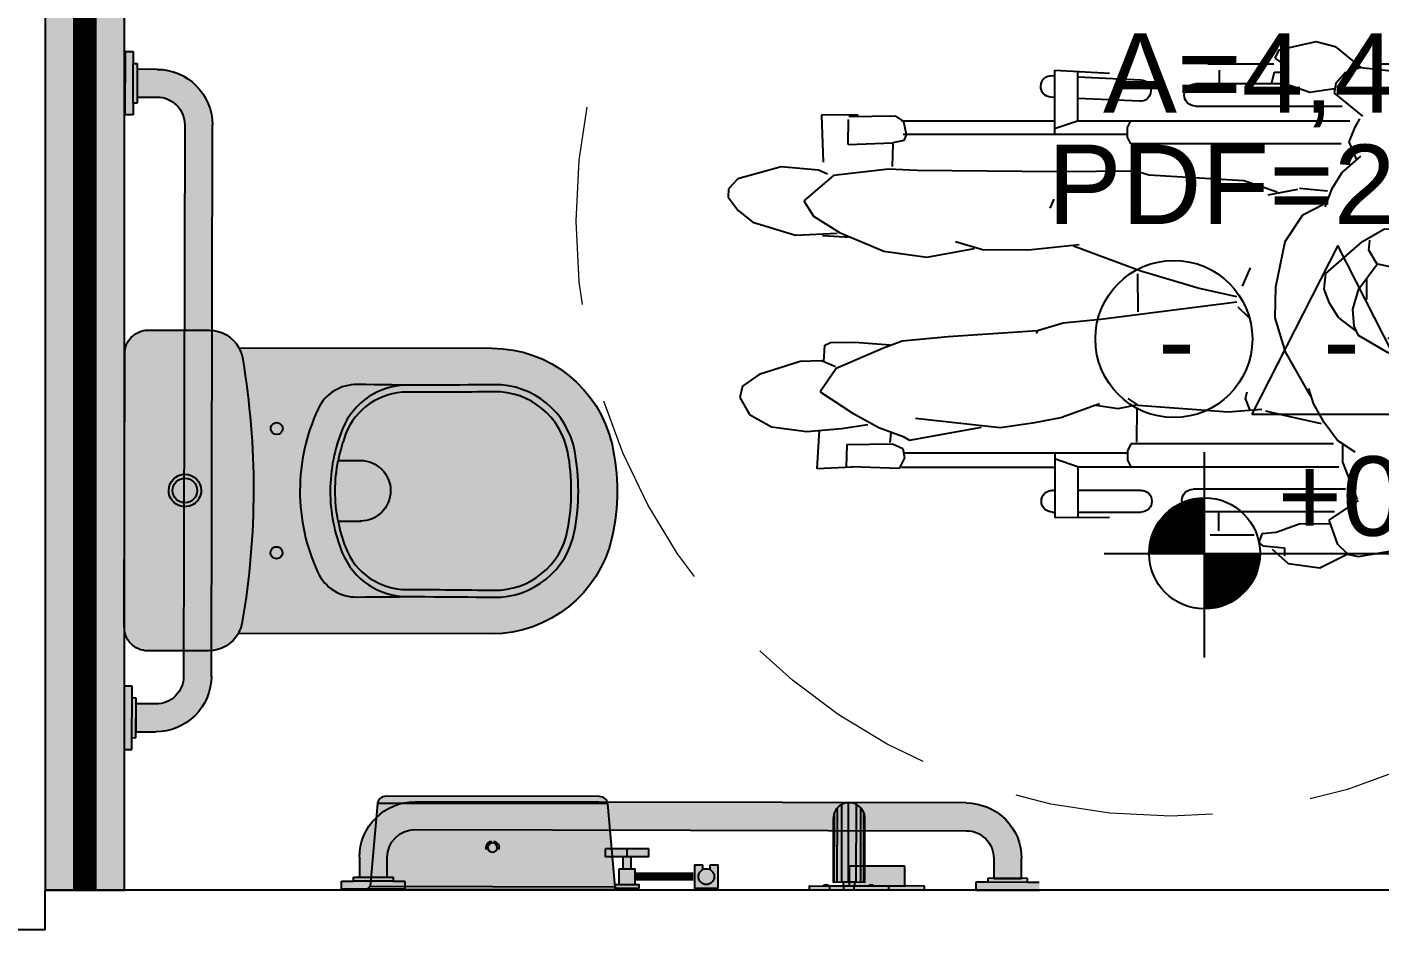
# Model space of a CAD drawing. Extents: x 100 to 738, y -85 to 470.
# Drawn here: x 622.215 to 623.922, y 454.987 to 456.125 of the extents above; entities that cross this region are included whole.
import ezdxf
from ezdxf.enums import TextEntityAlignment as Align

# ---------------------------------------------------------------- set-up
doc = ezdxf.new("R2010")
doc.units = 0
for name, pattern in [('1235-1022-BB-AG_PCA_RELOGIO_E_EMP-TAG-MAT-LAYOUT-PROP-SUBSOLO$0$2458-19-BB-EMPRESA-CEILANDIA-EP-MAT-LAYOUT-PROPOSTO$0$HIDDEN2', [0.1875, 0.125, -0.0625]), ('3600-00-FORCAS_ARMADAS-MAT-LAY-PROPOSTO$0$HIDDEN', [0.375, 0.25, -0.125]), ('HIDDENX2', [19.049999999999997, 12.7, -6.349999999999999])]:
    doc.linetypes.add(name, pattern=pattern)
doc.layers.get('0').update_dxf_attribs({"linetype": 'CONTINUOUS'})
doc.layers.add('A1PROJ', color=1, linetype='HIDDENX2', lineweight=20)
for name, color, linetype in [('ARQ-ALV', 6, 'CONTINUOUS'), ('ARQ-CON', 10, 'CONTINUOUS'), ('ARQ-GES', 4, 'CONTINUOUS'), ('ARQ-MOB', 2, 'CONTINUOUS'), ('ARQ-PIS', 1, 'CONTINUOUS'), ('ARQ-SAN', 2, 'CONTINUOUS'), ('GRF-ACAB', 2, 'CONTINUOUS'), ('GRF-CTA', 8, 'CONTINUOUS'), ('GRF-HTC', 253, 'CONTINUOUS'), ('GRF-SMB', 2, 'CONTINUOUS')]:
    doc.layers.add(name, color=color, linetype=linetype)
doc.layers.add('FOX-REV', color=3, linetype='CONTINUOUS', lineweight=0, plot=False)
doc.styles.add('Arial_1', font='arial.ttf', dxfattribs={"height": 0.075})

# ---------------------------------------------------------------- blocks, each defined once
blk = doc.blocks.new('A$C899f24b7')
at = {"layer": 'GRF-HTC'}
h = blk.add_hatch(color=8, dxfattribs=at)
h.dxf.hatch_style = 1
h.paths.add_polyline_path([(0.1422548402379107, 0.0100000000002183), (0.1422548402379107, 0), (0.1150000000006912, 0), (0.1150000000006912, 0.0100000000002183)])
h.paths.add_polyline_path([(0.1150000000006912, 0.0100000000002183), (0.1150000000006912, 0), (0.0877451597616528, 0), (0.0877451597616528, 0.0100000000002183)])
h.paths.add_polyline_path([(0.1200000000001182, 0.0250000000014552), (0.1200000000003456, 0.0100000000002183), (0.1100000000017189, 0.0100000000002183), (0.1100000000005821, 0.0250000000014552)])
h.paths.add_polyline_path([(0.1250000000009095, 0.0450000000000728), (0.1250000000009095, 0.0250000000014552), (0.1049999999991087, 0.0250000000014552), (0.1049999999991087, 0.0450000000000728)])
h.paths.add_polyline_path([(0.0299999999999727, 0.0500000000010914), (0.0299999999999727, 0.0200000000004366), (0.0199999999999818, 0.0200000000004366), (0.0199999999999818, 0.0263397459620762, 0.7673269879740721), (0.0149999999998727, 0.0449999999998738, 0.7673269879845007), (0.0099999999999909, 0.0263397459619341), (0.0099999999999909, 0.0200000000004366), (0, 0.0200000000004366), (0, 0.0500000000010914)])
h.paths.add_polyline_path([(0.0199999999999818, 0.0263397459620762, -0.1316524975905283), (0.0149999999998727, 0.0249999999998636, -1), (0.0149999999998727, 0.0449999999998738, -0.76732698797407)], flags=17)
h = blk.add_hatch(color=8, dxfattribs=at)
h.dxf.hatch_style = 1
h.paths.add_polyline_path([(0.0999999999999091, 0.0500000000010914), (0.1299999999998818, 0.0500000000010914), (0.1299999999998818, 0.0450000000000728), (0.0999999999999091, 0.0450000000000728)])
at = {"layer": 'ARQ-SAN', "color": 1}
for p, q in [((0, 0.0500000000010914), (0, 0.0200000000004366)), ((0, 0.0500000000010914), (0.0299999999999727, 0.0500000000010914)), ((0.0299999999999727, 0.0200000000004366), (0.0299999999999727, 0.0500000000010914)), ((0.0325000000000273, 0.0400000000008731), (0.0325000000000273, 0.0300000000006548)), ((0.0350000000000819, 0.0400000000008731), (0.0350000000000819, 0.0300000000006548)), ((0.0374999999999091, 0.0400000000008731), (0.0374999999999091, 0.0300000000006548)), ((0.0399999999999636, 0.0400000000008731), (0.0399999999999636, 0.0300000000006548)), ((0.0425000000000182, 0.0400000000008731), (0.0425000000000182, 0.0300000000006548)), ((0.0450000000000728, 0.0400000000008731), (0.0450000000000728, 0.0300000000006548)), ((0.0474999999999, 0.0400000000008731), (0.0474999999999, 0.0300000000006548)), ((0.0499999999999545, 0.0400000000008731), (0.0499999999999545, 0.0300000000006548)), ((0.0525000000000091, 0.0400000000008731), (0.0525000000000091, 0.0300000000006548)), ((0.0550000000000637, 0.0400000000008731), (0.0550000000000637, 0.0300000000006548)), ((0.0574999999998909, 0.0400000000008731), (0.0574999999998909, 0.0300000000006548)), ((0.0599999999999454, 0.0400000000008731), (0.0599999999999454, 0.0300000000006548)), ((0.0625, 0.0400000000008731), (0.0625, 0.0300000000006548)), ((0.0650000000000546, 0.0400000000008731), (0.0650000000000546, 0.0300000000006548)), ((0.0674999999998818, 0.0400000000008731), (0.0674999999998818, 0.0300000000006548)), ((0.0699999999999363, 0.0400000000008731), (0.0699999999999363, 0.0300000000006548)), ((0.0724999999999909, 0.0400000000008731), (0.0724999999999909, 0.0300000000006548)), ((0.0750000000000455, 0.0400000000008731), (0.0750000000000455, 0.0300000000006548)), ((0.0775000000001001, 0.0400000000008731), (0.0775000000001001, 0.0300000000006548)), ((0.0800000000001546, 0.0400000000008731), (0.0800000000001546, 0.0300000000006548)), ((0.0825000000002092, 0.0400000000008731), (0.0825000000002092, 0.0300000000006548)), ((0.0850000000002638, 0.0400000000008731), (0.0850000000002638, 0.0300000000006548)), ((0.0875000000003183, 0.0400000000008731), (0.0875000000003183, 0.0300000000006548)), ((0.0900000000003729, 0.0400000000008731), (0.0900000000003729, 0.0300000000006548)), ((0.0925000000004275, 0.0400000000008731), (0.0925000000004275, 0.0300000000006548)), ((0.0950000000004821, 0.0400000000008731), (0.0950000000004821, 0.0300000000006548)), ((0.0975000000005366, 0.0400000000008731), (0.0975000000005366, 0.0300000000006548)), ((0.1000000000005912, 0.0400000000008731), (0.1000000000005912, 0.0300000000006548)), ((0.1025000000006457, 0.0400000000008731), (0.1025000000006457, 0.0300000000006548)), ((0.1049999999991087, 0.0450000000000728), (0.1049999999991087, 0.0250000000014552)), ((0.1250000000009095, 0.0450000000000728), (0.1250000000009095, 0.0250000000014552)), ((0.0099999999999909, 0.0200000000004366), (0, 0.0200000000004366)), ((0.0099999999999909, 0.0263397459621047), (0.0099999999999909, 0.0200000000004366)), ((0.0199999999999818, 0.0200000000004366), (0.0199999999999818, 0.0263397459621047)), ((0.0299999999999727, 0.0200000000004366), (0.0199999999999818, 0.0200000000004366)), ((0.1250000000009095, 0.0250000000014552), (0.1049999999991087, 0.0250000000014552)), ((0.1100000000005821, 0.0250000000014552), (0.1100000000017189, 0.0100000000002183)), ((0.1200000000001182, 0.0250000000014552), (0.1200000000003456, 0.0100000000002183)), ((0.0877451597621075, 0.0100000000002183), (0.1422548402379107, 0.0100000000002183)), ((0.0877451597616528, 0.0100000000002183), (0.0877451597616528, 0)), ((0.0877451597616528, 0), (0.1422548402379107, 0)), ((0.1150000000006912, 0.0100000000002183), (0.1150000000006912, 0)), ((0.1422548402379107, 0.0100000000002183), (0.1422548402379107, 0))]:
    blk.add_line(p, q, dxfattribs=at)
blk.add_lwpolyline([(0.0999999999999091, 0.0500000000010914), (0.1299999999998818, 0.0500000000010914), (0.1299999999998818, 0.0450000000000728), (0.0999999999999091, 0.0450000000000728)], close=True, dxfattribs=at)
blk.add_circle((0.0149999999998727, 0.0349999999998545), 0.0100000000000051, dxfattribs=at)
blk = doc.blocks.new('MODULO PCD1')
at = {"layer": 'GRF-HTC'}
h = blk.add_hatch(color=9, dxfattribs=at)
h.dxf.hatch_style = 1
edge = h.paths.add_edge_path()
edge.add_line((-0.2326861516521603, -0.0149999999998727), (-0.1976861516523058, -0.0150000000003274))
edge.add_line((-0.1976861516523058, -0.0150000000003274), (-0.1976861516523058, -0.0400000000004184))
edge.add_arc((-0.2676861516520148, -0.0400000000004184), 0.0699999999996271, 270, 360, ccw=False)
edge.add_line((-0.2676861516515601, -0.1099999999996726), (-0.9626861516521785, -0.1100000000001273))
edge.add_arc((-0.9626861516526332, -0.0400000000004184), 0.07, 180.0000000000001, 270, ccw=False)
edge.add_line((-1.032686151652796, -0.0400000000004184), (-1.032686151652505, -0.0149999999998727))
edge.add_line((-1.032686151652796, -0.0149999999998727), (-0.997686151652033, -0.0150000000003274))
edge.add_line((-0.9976861516515781, -0.0150000000003274), (-0.9976861516526332, -0.0400000000004184))
edge.add_arc((-0.9626861516526332, -0.0400000000004184), 0.0349999999999999, 179.9999999999999, 270)
edge.add_line((-0.9626861516526332, -0.0750000000007276), (-0.2676861516520876, -0.0750000000002729))
edge.add_arc((-0.2676861516520148, -0.0400000000004184), 0.0349999999999637, 270.0000000000595, 360.0000000000595)
edge.add_line((-0.2326861516526151, -0.0399999999999636), (-0.2326861516526151, -0.0149999999998727))
h.paths.add_polyline_path([(-0.9901861516518692, -0.0149999999998727), (-0.9901861516527787, -0.0099999999993088), (-0.9751861516524513, -0.0100000000002183), (-0.9751861516529061, -4.547e-13), (-1.055186151652833, -4.547e-13), (-1.055186151652378, -0.0100000000002183), (-1.040186151652505, -0.0099999999997635), (-1.040186151652051, -0.0149999999998727)])
h.paths.add_polyline_path([(-0.2401861516514145, -0.0149999999998727), (-0.2401861516527788, -0.0099999999993088), (-0.2551861516521967, -0.0100000000002183), (-0.2551861516535609, 0), (-0.1751861516522695, 0), (-0.1751861516522695, -0.0099999999997635), (-0.1901861516525969, -0.0099999999997635), (-0.1901861516516874, -0.0150000000003274)])
h = blk.add_hatch(color=9, dxfattribs=at)
h.dxf.hatch_style = 1
edge = h.paths.add_edge_path()
edge.add_line((-0.681887453365107, -0.1440123472134474), (-0.6820031306388046, -0.4628983459342635))
edge.add_arc((-0.5264475793109905, -0.4629547468444969), 0.1555555615526583, 179.9792258524503, 257.2701792550616)
edge.add_arc((-0.5019629955914184, -0.3545747323843816), 0.2666668677907246, 257.2700090251745, 282.6880935686017)
edge.add_arc((-0.4775588282881492, -0.4629726984808193), 0.155555741278528, 282.6883453509382, 359.9793023959446)
edge.add_line((-0.3220030971592678, -0.4630288916437167), (-0.3218874769590911, -0.1441426836145183))
edge.add_arc((-0.3434563548627332, -0.1060926005910393), 0.0437381448179488, 299.5469473259174, 359.4733886362621)
edge.add_line((-0.2997200574513954, -0.1064945966891173), (-0.2996919479742246, -0.0293628683348288))
edge.add_arc((-0.3293493190562152, -0.0297075015950956), 0.0296593734185161, 0.6657752132910896, 91.78496631859927)
edge.add_line((-0.3302731640560523, -6.25198613307e-05), (-0.6733979165755954, 5.53688541913e-05))
edge.add_arc((-0.6743537903907545, -0.0295776589486913), 0.029648440625384, 88.15244827299988, 179.3015344829987)
edge.add_line((-0.7040000280330787, -0.0292162379037109), (-0.704027864485397, -0.1063479695576461))
edge.add_arc((-0.6602896137891403, -0.1059767626353371), 0.0437398258861163, 180.4862581151242, 240.4106832605909)
h = blk.add_hatch(color=9, dxfattribs=at)
h.dxf.hatch_style = 1
edge = h.paths.add_edge_path()
edge.add_line((-0.0149999999994179, -1.097163496638586), (-0.0149999999998727, -1.13216349663844))
edge.add_line((-0.0149999999998727, -1.132163496638895), (-0.0399999999999636, -1.132163496638895))
edge.add_arc((-0.0399999999999636, -1.062163496638731), 0.069999999999627, 179.999999999933, 269.99999999993304, ccw=False)
edge.add_line((-0.1099999999996726, -1.062163496639186), (-0.1100000000001273, -0.3671634966385682))
edge.add_arc((-0.0399999999999636, -0.3671634966376587), 0.07, 90, 180, ccw=False)
edge.add_line((-0.0399999999999636, -0.2971634966379497), (-0.0149999999994179, -0.2971634966382408))
edge.add_line((-0.0149999999994179, -0.2971634966379497), (-0.0149999999998727, -0.3321634966387137))
edge.add_line((-0.0149999999998727, -0.3321634966391684), (-0.0399999999999636, -0.3321634966381135))
edge.add_arc((-0.0399999999999636, -0.3671634966376587), 0.035, 89.99999999999999, 180)
edge.add_line((-0.0749999999998181, -0.3671634966381134), (-0.0749999999993634, -1.062163496638659))
edge.add_arc((-0.0399999999990541, -1.062163496638731), 0.0349999999999637, 179.9999999999404, 269.9999999999403)
edge.add_line((-0.0399999999995089, -1.097163496638586), (-0.0149999999994179, -1.097163496638586))
h.paths.add_polyline_path([(-0.0149999999989632, -0.3396634966384227), (-0.0099999999993088, -0.3396634966384227), (-0.0099999999997635, -0.3546634966382953), (0, -0.3546634966382953), (0, -0.2746634966383681), (-0.0099999999997635, -0.2746634966383681), (-0.0099999999993088, -0.2896634966386955), (-0.0149999999994179, -0.2896634966386955)])
h.paths.add_polyline_path([(-0.0149999999994179, -1.089663496638877), (-0.0099999999993088, -1.089663496637967), (-0.0099999999993088, -1.074663496638549), (4.547e-13, -1.07466349663764), (4.547e-13, -1.154663496638477), (-0.0099999999993088, -1.154663496638477), (-0.0099999999997635, -1.139663496638149), (-0.0149999999998727, -1.139663496639059)])
h = blk.add_hatch(color=9, dxfattribs=at)
h.dxf.hatch_style = 1
edge = h.paths.add_edge_path()
edge.add_arc((-0.1061861431856929, -0.5997498894312236), 0.0108145546970958, 179.3558377454732, 260.6441622512985, ccw=False)
edge.add_line((-0.1170000144129517, -0.599628306633349), (-0.1170000144129517, -0.3305530834372803))
edge.add_arc((-0.1061861431857304, -0.3304315006398979), 0.0108145546970527, 99.35583774609597, 180.6441622519213, ccw=False)
edge.add_line((-0.1079442165359978, -0.3197608037839927), (-0.0035355483187232, -0.3106262289416009))
edge.add_line((-0.0035355483187232, -0.3106262289416009), (-1.44127625e-08, -0.3070906950351855))
edge.add_line((-1.44127625e-08, -0.3070906950351855), (-1.44127625e-08, -0.6230906950354438))
edge.add_line((-1.44127625e-08, -0.6230906950354438), (-0.0035355483187232, -0.6195551611294832))
edge.add_line((-0.0035355483187232, -0.6195551611294832), (-0.1079442165364526, -0.6104205862870913))
h = blk.add_hatch(color=256, dxfattribs=at)
h.dxf.hatch_style = 1
h.paths.add_polyline_path([(9.095e-13, -0.8646634966385136), (-0.0049999999996544, -0.8646634966385136), (-0.0049999999991996, -0.964663496637513), (4.547e-13, -0.9646634966370584)])
edge = h.paths.add_edge_path()
edge.add_arc((-0.0899999999984184, -0.9146632981528444), 0.0199999999997197, 89.72089136962342, 270.2791086290738, ccw=False)
edge.add_line((-0.0899025730923313, -0.8946635354545833), (-0.0099999999993088, -0.8946635354541285))
edge.add_line((-0.0099999999993088, -0.8946635354541285), (-0.0099999999993088, -0.9346635354536375))
edge.add_line((-0.0099999999993088, -0.9346635354536375), (-0.0899025730923313, -0.9346635354540921))
h.paths.add_polyline_path([(-0.0049999999996544, -0.9221634966447709), (-0.0099999999993088, -0.9221634966447709), (-0.0099999999993088, -0.907163496630801), (-0.0049999999996544, -0.9071634966312558)])
h = blk.add_hatch(color=9, dxfattribs=at)
h.dxf.hatch_style = 1
h.paths.add_polyline_path([(-0.0050000533778984, -0.9150000268227813), (-0.0300000533779894, -0.9150000268227813), (-0.0300000533775347, -0.9850000268220355), (-0.0050000533774437, -0.9850000268224903)])
h.paths.add_polyline_path([(-5.33777893e-08, -0.8900000268226904), (-0.0050000533774437, -0.890000026823145), (-0.0050000533778984, -1.010000026823945), (-5.33777893e-08, -1.01000002682349)])
for p, q in [((4.547e-13, -0.9080859740420237), (-0.0049999999991996, -0.9080859740420237)), ((4.547e-13, -0.9212410192299103), (-0.0049999999991996, -0.9212410192299103))]:
    blk.add_line(p, q)
blk.add_lwpolyline([(-0.0049999999996544, -0.9221634966447709), (-0.0099999999993088, -0.9221634966447709), (-0.0099999999993088, -0.907163496630801), (-0.0049999999996544, -0.9071634966312558)], close=True)
at = {"layer": 'ARQ-MOB', "color": 0}
for p, q in [((-0.1079442165359978, -0.4650906950355421), (-0.1079442165364526, -0.3212400525285375)), ((-0.0035355483187232, -0.3106262289416009), (-0.0035355483187232, -0.6195551611294832)), ((-0.1079442165364526, -0.6089413375420918), (-0.1079442165359978, -0.4650906950355421))]:
    blk.add_line(p, q, dxfattribs=at)
blk.add_lwpolyline([(-0.1079442165364526, -0.6104205862870913, -0.3703494175134749), (-0.1170000144129517, -0.599628306633349), (-0.1170000144129517, -0.3305530834372803, -0.3703494175134749), (-0.1079442165359978, -0.3197608037839927), (-0.0035355483187232, -0.3106262289416009), (-1.44127625e-08, -0.3070906950351855), (-1.44127625e-08, -0.6230906950354438), (-0.0035355483187232, -0.6195551611294832)], format="xyb", close=True, dxfattribs=at)
blk.add_circle((-0.0526062438602821, -0.4650906950355421), 0.005902306352394, dxfattribs=at)
for start, end in [(70.05339396662129, 172.1030760282009), (187.8969239686227, 289.9466060344727)]:
    blk.add_arc((-0.0526062438602821, -0.4650906950355421), 0.008125, start, end, dxfattribs=at)
at = {"layer": 'ARQ-SAN', "color": 0}
for p, q in [((-0.2551861516521967, -0.0100000000002183), (-0.2551861516535609, 0)), ((-0.2551861516535609, 0), (-0.1751861516522695, 0)), ((-0.1751861516522695, 0), (-0.1751861516522695, -0.0099999999997635)), ((-0.9751861516529061, -4.547e-13), (-1.055186151652833, -4.547e-13)), ((-1.055186151652833, -4.547e-13), (-1.055186151652378, -0.0100000000002183)), ((-1.055186151652378, -0.0100000000002183), (-1.040186151652505, -0.0099999999997635)), ((-1.040186151652505, -0.0099999999997635), (-1.040186151652051, -0.0149999999998727)), ((-0.9901861516527787, -0.0099999999993088), (-1.040186151652505, -0.0099999999983993)), ((-1.040186151652051, -0.0149999999998727), (-0.9901861516518692, -0.0149999999998727)), ((-1.032686151652796, -0.0400000000004184), (-1.032686151652796, -0.0149999999998727)), ((-1.032686151652796, -0.0149999999998727), (-0.9976861516515781, -0.0150000000003274)), ((-0.9976861516515781, -0.0150000000003274), (-0.9976861516524878, -0.0400000000004184)), ((-0.9901861516518692, -0.0149999999998727), (-0.9901861516527787, -0.0099999999993088)), ((-0.9901861516527787, -0.0099999999993088), (-0.9751861516524513, -0.0100000000002183)), ((-0.9751861516524513, -0.0100000000002183), (-0.9751861516529061, -4.547e-13)), ((-0.2401861516527788, -0.0099999999993088), (-0.2551861516521967, -0.0100000000002183)), ((-0.2401861516514145, -0.0149999999998727), (-0.2401861516527788, -0.0099999999993088)), ((-0.1901861516525969, -0.0099999999997635), (-0.2401861516527788, -0.0099999999997635)), ((-0.1901861516516874, -0.0150000000003274), (-0.2401861516514145, -0.0149999999998727)), ((-0.2326861516521603, -0.0149999999998727), (-0.1976861516523058, -0.0150000000003274)), ((-0.2326861516526151, -0.0399999999999636), (-0.2326861516521603, -0.0149999999998727)), ((-0.1976861516523058, -0.0150000000003274), (-0.1976861516523058, -0.0400000000004184)), ((-0.1751861516522695, -0.0099999999997635), (-0.1901861516525969, -0.0099999999997635)), ((-0.1901861516525969, -0.0099999999997635), (-0.1901861516516874, -0.0150000000003274)), ((-0.9626861516526332, -0.0750000000007276), (-0.2676861516520148, -0.0749999999998181)), ((-0.2676861516515601, -0.1099999999996726), (-0.9626861516526332, -0.1100000000005821)), ((-0.0099999999993088, -0.2896634966386955), (-0.0149999999994179, -0.2896634966386955)), ((-0.0149999999994179, -0.2896634966386955), (-0.0149999999989632, -0.3396634966384227)), ((0, -0.2746634966383681), (-0.0099999999997635, -0.2746634966383681)), ((-0.0099999999997635, -0.2746634966383681), (-0.0099999999993088, -0.2896634966386955)), ((-0.0099999999993088, -0.3396634966384227), (-0.0099999999974898, -0.2896634966386955)), ((0, -0.3546634966382953), (0, -0.2746634966383681)), ((-0.0399999999999636, -0.2971634966379497), (-0.0149999999994179, -0.2971634966379497)), ((-0.0149999999994179, -0.2971634966379497), (-0.0149999999998727, -0.3321634966391684)), ((-0.0149999999998727, -0.3321634966391684), (-0.0399999999999636, -0.3321634966382589)), ((-0.0149999999989632, -0.3396634966384227), (-0.0099999999993088, -0.3396634966384227)), ((-0.0099999999993088, -0.3396634966384227), (-0.0099999999997635, -0.3546634966382953)), ((-0.0099999999997635, -0.3546634966382953), (0, -0.3546634966382953)), ((-0.1099999999996726, -1.062163496639186), (-0.1100000000001273, -0.3671634966381134)), ((-0.0749999999998181, -0.3671634966381134), (-0.0749999999993634, -1.062163496638731)), ((-0.0099999999993088, -1.089663496637967), (-0.0099999999993088, -1.074663496638549)), ((-0.0099999999993088, -1.074663496638549), (4.547e-13, -1.07466349663764)), ((4.547e-13, -1.07466349663764), (4.547e-13, -1.154663496638477)), ((-0.0149999999994179, -1.089663496638877), (-0.0099999999993088, -1.089663496637967)), ((-0.0149999999998727, -1.139663496639059), (-0.0149999999994179, -1.089663496638877)), ((-0.0099999999997635, -1.139663496638149), (-0.0099999999997635, -1.089663496637967)), ((-0.0399999999995089, -1.097163496638586), (-0.0149999999994179, -1.097163496638586)), ((-0.0149999999994179, -1.097163496638586), (-0.0149999999998727, -1.132163496638895)), ((-0.0149999999998727, -1.132163496638895), (-0.0399999999999636, -1.13216349663844)), ((-0.0099999999997635, -1.139663496638149), (-0.0149999999998727, -1.139663496639059)), ((-0.0099999999993088, -1.154663496638477), (-0.0099999999997635, -1.139663496638149))]:
    blk.add_line(p, q, dxfattribs=at)
at = {"layer": 'ARQ-SAN', "color": 8}
for p, q in [((-0.009999999998854, -0.8998915953015966), (-0.103483204175518, -0.8998915953006871)), ((-0.0099999999993088, -0.8960893368362121), (-0.0974167351982942, -0.8960893368366669)), ((-0.0099999999993088, -0.9139123225477305), (-0.1099858959164521, -0.9139123225477305)), ((-0.0099999999993088, -0.9055949569742551), (-0.107825969489113, -0.9055949569742551)), ((-0.0099999999993088, -0.9237316393287073), (-0.1078259694895678, -0.9237316393309811)), ((-0.0099999999993088, -0.9294350010013658), (-0.1034832041750633, -0.9294350010040943)), ((-0.0099999999993088, -0.9332372594662957), (-0.0974167351992037, -0.9332372594681146))]:
    blk.add_line(p, q, dxfattribs=at)
at = {"layer": 'ARQ-SAN', "color": 0}
for points in [[(-0.681887453365107, -0.1440123472134474), (-0.6820031306388046, -0.4628983459342635, 0.3506406100393655), (-0.5607248557075764, -0.6146867508937249, 0.1113643007795019), (-0.4433913574807776, -0.614729650820209, 0.3506406278863314), (-0.3220030971592678, -0.4630288916437167), (-0.3218874769590911, -0.1441426836145183, 0.2676052177544681), (-0.2997200574513954, -0.1064945966891173), (-0.2996919479742246, -0.0293628683348288, 0.4199464543698507), (-0.3302731640560523, -6.25198613307e-05), (-0.6733979165755954, 5.53688541913e-05, 0.4200999088809456), (-0.7040000280330787, -0.0292162379037109), (-0.704027864485397, -0.1063479695576461, 0.2675957906093822)], [(-0.501855337079178, -0.0556986824235537, 1), (-0.5018701877688727, -0.0966474948409086, 1)], [(-0.5018571481391519, -0.0606924401513425, 1), (-0.5018683767093535, -0.0916537371131199, 1)], [(-0.5801241766789645, -0.1841946256145093, 1), (-0.5801296569457008, -0.1993057366144057, 1)], [(-0.4236797199450848, -0.1842513624987987, 1), (-0.4236852002118213, -0.1993624734977857, 1)], [(-0.6050767215283486, -0.2440058252500421, -0.1093424138520017), (-0.5019153736975568, -0.2212122579226161, -0.109342413851093), (-0.3987709546418046, -0.2440806478421109, -0.2959563080926484), (-0.3679683307050254, -0.2932876235581716, 0.0080034057414445), (-0.3679974482815851, -0.4655815958431049, -0.3657371896726949), (-0.4514904455231772, -0.5676947310003015, -0.0461563593288864), (-0.5020427060171642, -0.5723528214384715, -0.0461563593301599), (-0.5525915746766259, -0.5676580663944151, -0.3657371811576453), (-0.6360111004455576, -0.4654844022570615, 0.0080034085963835), (-0.6359153255034471, -0.2931900558951383, -0.2959562259815054)], [(-0.0053501784923355, -0.8889351249022183, -0.1573585988583074), (-0.006437345654831, -0.8859476203538179), (-0.0058006257172565, -0.8859476203538179), (-0.0058006257177112, -0.8855662367927833), (-0.006437345654831, -0.8855662367955119, -0.157358598858336), (-0.0053501784918808, -0.8825787322457472)], [(-0.006437345654831, -0.9431096649527717), (-0.0058006257172565, -0.9431096649527717), (-0.0058006257177112, -0.9427282813953752), (-0.006437345654831, -0.9427282813981037, -0.157358598858336), (-0.0053501784923355, -0.9397407768478842), (-0.0053501784918808, -0.9460971695048102, -0.1573585988583074)]]:
    blk.add_lwpolyline(points, format="xyb", close=True, dxfattribs=at)
for points in [[(-0.3218874769590911, -0.1441426836145183, -0.0752216811029757), (-0.3366202609495303, -0.1492940844013901, -0.0418089791809137), (-0.5018944709081552, -0.1630744243711888, -0.0418089791803658), (-0.6671588434628575, -0.1491742136627181, -0.0899254475467314), (-0.681887453365107, -0.1440123472134474)], [(-0.6353065279213297, -0.3573678029210896, -0.3055382144920512), (-0.5800644933196965, -0.2747793234493656, -0.0974481896694778), (-0.501929233876581, -0.2594344762205765, -0.0974482197534445), (-0.4238052608416183, -0.2748362600923428, -0.305538199285392), (-0.3686236003832164, -0.357464517288463)], [(-0.4637106381433114, -0.2693568811373552, -0.0429944799334745), (-0.4307022447092095, -0.278798306455883, -0.3122724263513446), (-0.3775081326161853, -0.3564006707924818, 0.0050697164946249), (-0.3768852169191632, -0.4657223579915808, -0.3657371896726949), (-0.4531181616316644, -0.5589559558666224, -0.0461563593288864), (-0.5020394824391587, -0.5634639387785683, -0.0461563593301599), (-0.5509581343685568, -0.5589204731700192, -0.3657371811576453), (-0.6271234362370706, -0.4656316104492362, 0.0050697194659062), (-0.626421594563908, -0.35631028583839, -0.3122724416186567), (-0.5731704916538547, -0.2787469629392945, -0.0429942775378125), (-0.5401551509480669, -0.2693291870818939)], [(-0.4637106381433114, -0.2693568811373552, 0.0481105261590189), (-0.5019314901892358, -0.265656709322684, 0.0481106987763615), (-0.5401551509480669, -0.2693291870818939)], [(-0.0899025730927861, -0.9346630608511077, -1.00488326830626), (-0.0899025730923313, -0.8946635354545833), (-0.0099999999993088, -0.8946635354541285), (-0.0099999999993088, -0.9346635354536375), (-0.0899025730923313, -0.9346635354540921)]]:
    blk.add_lwpolyline(points, format="xyb", dxfattribs=at)
at = {"layer": 'ARQ-SAN', "color": 0, "ltscale": 0.1402225494384766}
blk.add_lwpolyline([(-0.5401551509480669, -0.2693291870818939), (-0.5401651971096726, -0.2973387460669983, 0.9999999562886204), (-0.4637207557511829, -0.2973664664268654)], format="xyb", dxfattribs=at)
at = {"layer": 'ARQ-SAN', "color": 0, "ltscale": 0.1453723907470703}
blk.add_lwpolyline([(-0.4637106381433114, -0.2693568811373552), (-0.4637211692979691, -0.298395148804957)], dxfattribs=at)
at = {"layer": 'ARQ-SAN', "color": 0}
blk.add_lwpolyline([(9.095e-13, -0.8646634966385136), (-0.0049999999996544, -0.8646634966385136), (-0.0049999999991996, -0.964663496637513), (4.547e-13, -0.9646634966370584), (4.547e-13, -0.9646634966370584), (9.095e-13, -0.8646634966385136)], dxfattribs=at)
at = {"layer": 'ARQ-SAN', "color": 1}
for points in [[(-0.0050000533778984, -1.010000026823945), (-0.0050000533774437, -0.890000026823145), (-5.33777893e-08, -0.8900000268226904), (-5.33777893e-08, -1.01000002682349)], [(-0.0300000533775347, -0.9850000268220355), (-0.0300000533779894, -0.9150000268227813), (-0.0050000533778984, -0.9150000268227813), (-0.0050000533774437, -0.9850000268224903)]]:
    blk.add_lwpolyline(points, close=True, dxfattribs=at)
at = {"layer": 'ARQ-SAN', "color": 0}
for centre, radius, start, end in [((-0.9626861516526332, -0.0400000000004184), 0.07, 179.9999999921872, 270), ((-0.9626861516526332, -0.0400000000004184), 0.0349999999999999, 179.9999999843743, 270), ((-0.2676861516520148, -0.0400000000004184), 0.0699999999996271, 270.0000000003722, 7.8113702e-09), ((-0.2676861516520148, -0.0400000000004184), 0.0349999999999637, 270, 1.56404666e-08), ((-0.0399999999999636, -0.3671634966376587), 0.07, 90, 179.99999999218), ((-0.0399999999999636, -0.3671634966376587), 0.035, 90, 179.99999998436), ((-0.0399999999999636, -1.062163496638731), 0.069999999999627, 179.9999999921795, 270), ((-0.0399999999990541, -1.062163496638731), 0.0349999999999637, 179.9999999843767, 269.9999999992555)]:
    blk.add_arc(centre, radius, start, end, dxfattribs=at)
at = {"layer": 'FOX-REV', "xscale": -1, "rotation": 269.8870486869776}
blk.add_blockref('A$C899f24b7', (-0.0514780051521484, -0.7496839000696128), dxfattribs=at)
blk = doc.blocks.new('3600-00-FORCAS_ARMADAS-MAT-LAY-PROPOSTO$0$mob-cadeira_roda')
for p, q in [((-0.2820834388453974, 0.9276967996724961), (-0.2820834388453974, 1.161244795958872)), ((-0.2528891214900355, 1.161244795958872), (-0.2528891214900355, 0.9162859469593199)), ((0.2498195081354737, 0.931975869439931), (0.2498195081354737, 1.164308943323461)), ((0.2790138254908285, 1.164308943323461), (0.2790138254908285, 0.9091541640135788)), ((-0.3128096187364449, 0.9248440864941967), (-0.3128096187364449, 1.1451254829836)), ((0.3051512315048299, 0.8395224974193594), (0.3051512315048299, 1.142272769805309)), ((-0.3076112061984233, 1.13402004641444), (-0.2835066618164674, 1.13402004641444)), ((0.2956982190459101, 1.133769293832606), (0.2798217753124703, 1.133769293832606)), ((-0.2258027969322569, 1.076129307994577), (-0.2258027969322569, 0.9669516945452867)), ((-0.1977513503331742, 1.076129307994577), (-0.2258027969322569, 1.076129307994577)), ((-0.1977513503331742, 0.9669516945452867), (-0.1977513503331742, 1.076129307994577)), ((0.1987891379721489, 1.076129307994577), (0.1987891379721489, 0.9669516945452867)), ((0.2268405845712316, 1.076129307994577), (0.1987891379721489, 1.076129307994577)), ((0.2268405845712316, 0.9669516945452867), (0.2268405845712316, 1.076129307994577)), ((-0.2258027969322569, 0.9669516945452867), (-0.1977513503331742, 0.9669516945452867)), ((-0.2200627867122264, 0.9669153262530015), (-0.2200627867122264, 0.9034487376569867)), ((-0.2037078431254287, 0.9662606969918099), (-0.2037078431254287, 0.8991696678895451)), ((0.1987891379721489, 0.9669516945452867), (0.2268405845712316, 0.9669516945452867)), ((0.2045291481921794, 0.9669153262530015), (0.2045291481921794, 0.9334022260290878)), ((0.2208840917789772, 0.9662606969918099), (0.2208840917789772, 0.9376812957965301)), ((-0.1421330854630582, 0.9406151685533783), (-0.0689253452003769, 0.9534483854791131)), ((-0.0689253452003769, 0.9534483854791131), (0.0055269891107024, 0.9575600744746708)), ((-0.0467475225209739, 0.947643923649842), (-0.0635050366156591, 0.930121226263168)), ((-0.0279674332540907, 0.9479207606428872), (-0.0467475225209739, 0.947643923649842)), ((-0.0139523912655051, 0.9522256538104799), (-0.0279674332540907, 0.9479207606428872)), ((0.0144124848891707, 0.951458908919932), (-0.0139523912655051, 0.9522256538104799)), ((0.0055269891107024, 0.9575600744746708), (0.110071327578396, 0.9462447313444783)), ((0.0587837462335337, 0.939150389108704), (0.0144124848891707, 0.951458908919932)), ((0.110071327578396, 0.9462447313444783), (0.1693293079484377, 0.9255191953213072)), ((-0.2037078431254287, 0.9225543742001676), (-0.1421330854630582, 0.9406151685533783)), ((-0.0635050366156591, 0.930121226263168), (-0.0803484386308711, 0.9164463077162279)), ((-0.059704165836159, 0.931563180340447), (-0.0534139867526591, 0.9170475231599439)), ((0.0851700770189084, 0.9015923822602047), (0.0587837462335337, 0.939150389108704)), ((0.2280094968531011, 0.9306787169473268), (0.155874574797771, 0.9168195297708976)), ((0.2688905854268349, 0.9179423191320026), (0.2280094968531011, 0.9306787169473268)), ((-0.3272108296633718, 0.8970887320273206), (-0.3153270646591295, 0.91345272328612)), ((-0.3153270646591295, 0.91345272328612), (-0.2945265719053118, 0.9223163566848172)), ((-0.2945265719053118, 0.9223163566848172), (-0.2072064588522622, 0.8926163137655365)), ((-0.0803484386308711, 0.9164463077162279), (-0.078721252936468, 0.890584674045364)), ((0.1180183026252521, 0.9194742473145469), (0.0801089361018583, 0.9088288299644987)), ((0.1524476043576115, 0.9126859469603374), (0.1180183026252521, 0.9194742473145469)), ((0.2956829318365344, 0.8621948123138093), (0.2688905854268349, 0.9179423191320026)), ((-0.3411246727892347, 0.8148846224887621), (-0.3272108296633718, 0.8970887320273206)), ((-0.2072064588522622, 0.8926163137655365), (-0.1986239131934795, 0.8844085517599822)), ((-0.1986239131934795, 0.8844085517599822), (-0.1614794675235203, 0.9012750942471539)), ((-0.1614794675235203, 0.9012750942471539), (-0.1207063916886497, 0.905746234416746)), ((-0.1207063916886497, 0.905746234416746), (-0.0837589698751913, 0.8967717275206368)), ((-0.078721252936468, 0.890584674045364), (-0.0740536348553, 0.8539417639501465)), ((0.0429626602416207, 0.8402232780661123), (0.0285173610640115, 0.9040782470772155)), ((0.0887898624696106, 0.849177326758564), (0.0851700770189084, 0.9015923822602047)), ((-0.0544858920834273, 0.8536445674472544), (-0.0768757965432627, 0.8861292409565136)), ((-0.0740536348553, 0.8539417639501465), (-0.051141860855001, 0.8152562829448726)), ((0.3005145177659862, 0.8182061426154446), (0.2956829318365344, 0.8621948123138093)), ((0.0100962264829008, 0.8155732874515564), (0.0424619181357215, 0.8393939118109228)), ((0.0424619181357215, 0.8393939118109228), (0.0607740005014392, 0.8286600383557357)), ((0.071979373111013, 0.8202161743394925), (0.0887898624696106, 0.849177326758564)), ((-0.003787946270414, 0.8261125160998686), (0.0230403446566747, 0.8259209000286631)), ((0.0300922698837845, 0.7721229178306503), (0.071979373111013, 0.8202161743394925)), ((0.0607740005014392, 0.8286600383557357), (0.0740285770031903, 0.8299570248618195)), ((0.1624863830800294, 0.7930768986669108), (0.1839771023951968, 0.8180546675556)), ((0.2367653799514997, 0.8206328667700546), (0.2674768639203577, 0.7830069071370644)), ((0.3005145177659862, 0.8182061426154446), (0.2936294297365904, 0.7974040882630719)), ((0.3282141529361944, 0.7845271465777941), (0.3005145177659862, 0.8182061426154446)), ((-0.3560910333412295, 0.7641545318280764), (-0.3383481505582822, 0.800247759231894)), ((-0.3383481505582822, 0.800247759231894), (-0.3411246727892347, 0.8148846224887621)), ((-0.3369999480883443, 0.7995603147588711), (-0.3255612819008675, 0.787749446235857)), ((-0.2936874395357627, 0.7767108649088073), (-0.2677782539175482, 0.8151797646156778)), ((-0.2665166278684836, 0.8135882725407055), (-0.2172631535470479, 0.79439957264308)), ((-0.2043299943137811, 0.8107869878802063), (-0.189115339591531, 0.7876784524619609)), ((-0.051141860855001, 0.8152562829448726), (-0.0387661923059035, 0.80958299539423)), ((-0.0447866199689315, 0.8111288207187854), (-0.0274539723728253, 0.7888371585898426)), ((-0.0387661923059035, 0.80958299539423), (-0.0166742575470309, 0.8076263124047001)), ((-0.0166742575470309, 0.8076263124047001), (0.0100962264829008, 0.8155732874515564)), ((0.1791892412252842, 0.813048182587977), (0.2028677601161348, 0.8027275777373786)), ((0.2028677601161348, 0.8027275777373786), (0.2222924845429119, 0.8105105849359546)), ((0.2222924845429119, 0.8105105849359546), (0.233003489032285, 0.8166992000097792)), ((0.2305089031387126, 0.4464470062356157), (0.2305089031387126, 0.8036037764166792)), ((-0.3255612819008675, 0.787749446235857), (-0.2936874395357627, 0.7767108649088073)), ((-0.2820834388453974, 0.5978544941264659), (-0.2820834388453974, 0.7836347841686121)), ((-0.2528891214900355, 0.7978983500600876), (-0.2528891214900355, 0.5978544941264659)), ((-0.223686186823663, 0.4464470062356157), (-0.223686186823663, 0.7893402105252036)), ((-0.2172631535470479, 0.79439957264308), (-0.1948566778943714, 0.7945009580763199)), ((-0.1935964572667004, 0.7822084275794694), (-0.1935964572667004, 0.5162505241177016)), ((-0.189115339591531, 0.7876784524619609), (-0.1652728528523966, 0.7700120880082153)), ((-0.0274539723728253, 0.7888371585898426), (-0.0086413945796409, 0.7770080495350272)), ((0.1417717782467456, 0.7803654864284724), (0.1624863830800294, 0.7930768986669108)), ((0.20041917358175, 0.792192923703496), (0.20041917358175, 0.5162505241177016)), ((0.2498195081354737, 0.6009186414910559), (0.2498195081354737, 0.7936192802926457)), ((0.2793392648819903, 0.7852739437197302), (0.2674768639203577, 0.7830069071370644)), ((0.2724176073274265, 0.7836440997057253), (0.2677100169191853, 0.7513291228951005)), ((0.2936294297365904, 0.7974040882630719), (0.2793392648819903, 0.7852739437197302)), ((0.3345204791848246, 0.7596860440669247), (0.3282141529361944, 0.7845271465777941)), ((-0.3502647091321833, 0.7226378726424159), (-0.3560910333412295, 0.7641545318280764)), ((-0.2990334280546349, 0.7776980418549188), (-0.2984175485847906, 0.7382990619672896)), ((-0.1568339742606852, 0.7212043251688414), (-0.1665861572372265, 0.7661330771973667)), ((-0.1652728528523966, 0.7700120880082153), (-0.1404590518119946, 0.7558671282962024)), ((-0.0086413945796409, 0.7770080495350272), (0.0097120732383473, 0.7700683055562009)), ((0.0097120732383473, 0.7700683055562009), (0.0300922698837845, 0.7721229178306503)), ((0.1072854357561113, 0.7417986869133844), (0.1213757395186974, 0.7690610744881708)), ((0.1174733047295255, 0.771423773102022), (0.1417717782467456, 0.7803654864284724)), ((0.1384065333605235, 0.7743408392029352), (0.1416749591363313, 0.7376666971366106)), ((-0.1404590518119946, 0.7558671282962024), (-0.1207298156669765, 0.7500080105174975)), ((-0.1305788177539355, 0.7522379732541751), (-0.0724467499421095, 0.7192382725879796)), ((0.2677100169191853, 0.7513291228951005), (0.2793816855319449, 0.7172510526257909)), ((0.3235574660449103, 0.7109290066763451), (0.3345204791848246, 0.7596860440669247)), ((-0.2984175485847906, 0.7382990619672896), (-0.3098933020298986, 0.7069026370057188)), ((0.0720979355142397, 0.7189649928408386), (0.1072854357561113, 0.7417986869133844)), ((0.1403304227803943, 0.7351868786311329), (0.1328097641390755, 0.6958221022543896)), ((-0.3314462159729956, 0.7018901353651829), (-0.3502647091321833, 0.7226378726424159)), ((-0.3298518437518361, 0.7178383491826567), (-0.3404535170798439, 0.718128612806332)), ((-0.3271154789788468, 0.6897098444613478), (-0.3298518437518361, 0.7178383491826567)), ((-0.1502549595480858, 0.6930034168624462), (-0.1568339742606852, 0.7212043251688414)), ((-0.0724467499421095, 0.7192382725879796), (-0.0280442566266466, 0.7055305604713951)), ((0.0125323202288428, 0.7064362876333448), (0.0720979355142397, 0.7189649928408386)), ((0.2790138254908285, 0.7183251030247746), (0.2790138254908285, 0.6009186414910559)), ((0.2942794761668352, 0.7174928564732923), (0.3001662812881989, 0.7240558041304439)), ((0.2945271915847556, 0.7046798730758824), (0.2942794761668352, 0.7174928564732923)), ((0.3001662812881989, 0.7240558041304439), (0.3128230375772141, 0.7057897858315343)), ((0.3128230375772141, 0.7057897858315343), (0.3235574660449103, 0.7109290066763451)), ((-0.3098933020298986, 0.7069026370057188), (-0.3113481115407524, 0.6881593381445584)), ((-0.0280442566266466, 0.7055305604713951), (0.0125323202288428, 0.7064362876333448)), ((0.1371049627550107, 0.7084790484035041), (0.1517097914513457, 0.6643964929317363)), ((0.2792204195245347, 0.7008606104804544), (0.2945271915847556, 0.7046798730758824)), ((0.3051512315048299, 0.6173377762602144), (0.3051512315048299, 0.7037588151763643)), ((-0.3271154789788468, 0.6897098444613478), (-0.3230885684713058, 0.6840564323746535)), ((-0.3113481115407524, 0.6881593381445584), (-0.3230885684713058, 0.6840564323746535)), ((-0.3128096187364449, 0.6201904894385069), (-0.3128096187364449, 0.6780843965717125)), ((-0.1516104270939031, 0.6439770302253649), (-0.1476970611148474, 0.6881608997431174)), ((-0.1483950956689704, 0.6723965623294677), (-0.1339543608697333, 0.6665145597762959)), ((-0.1339543608697333, 0.6665145597762959), (-0.1252225347099696, 0.6690641110129079)), ((-0.0136690987208894, 0.6568597308575548), (-0.026992924649953, 0.6704726983336827)), ((0.0377833688646661, 0.6727026356462602), (0.0135161273185496, 0.6623617300144461)), ((0.1517097914513457, 0.6643964929317363), (0.1593944179409519, 0.5396278915770623)), ((-0.1426671521688974, 0.5255360262159173), (-0.1516104270939031, 0.6439770302253649)), ((-0.0075713974023408, 0.6552570434738741), (-0.0302757809618726, 0.4762488526201311)), ((0.0109254353156558, 0.6059583518031105), (3.79701895596e-05, 0.6547114586930576)), ((-0.3076112061984233, 0.6317375616215842), (-0.2835066618164674, 0.6317375616215842)), ((0.2782500450699388, 0.6325574806897123), (0.296822359077602, 0.6325574806897123)), ((0.03363107830668, 0.5294712545747445), (0.0109254353156558, 0.6059583518031105)), ((0.1593944179409519, 0.5396278915770623), (0.1646741826557125, 0.5225970977352361)), ((-0.2829157368106578, 0.4464470062356157), (-0.2829157368106578, 0.5295556233409969)), ((-0.2545227634587235, 0.5295556233409969), (-0.2545227634587235, 0.4483246932740954)), ((-0.2148850600899053, 0.5116317509970969), (-0.223686186823663, 0.5162505241177016)), ((-0.1935964572667004, 0.5162505241177016), (-0.2023975840004581, 0.5116317509970969)), ((-0.1911241626205182, 0.5238167271915444), (-0.1462181724295526, 0.524481454020773)), ((-0.146986533772278, 0.4995416566678658), (-0.1416177579398763, 0.5255594501942439)), ((-0.1339674866184843, 0.5120812930652506), (-0.1426671521688974, 0.5255360262159173)), ((-0.0201831695003207, 0.5258202371529423), (0.0298691873874653, 0.5255375878144691)), ((0.0665331887005891, 0.4409582645288738), (0.03363107830668, 0.5294712545747445)), ((0.1646741826557125, 0.5225970977352361), (0.1634795597610648, 0.4193285852870547)), ((0.1659935313181364, 0.5259018302729502), (0.2005355315347366, 0.5254769944583515)), ((0.20041917358175, 0.5162505241177016), (0.2092203003155042, 0.5116317509970969)), ((0.2217077764049549, 0.5116317509970969), (0.2305089031387126, 0.5162505241177016)), ((0.2561428892884479, 0.5277576093439436), (0.2599168350719196, 0.4466143943918725)), ((0.2883482861542035, 0.4464470062356157), (0.2845052032238726, 0.5290767317764136)), ((-0.2023975840004581, 0.5116317509970969), (-0.2148850600899053, 0.5116317509970969)), ((-0.2057708512546625, 0.5111478872967865), (-0.2057708512546625, 0.2172378112368491)), ((-0.1428326816157366, 0.4702366981830224), (-0.146986533772278, 0.4995416566678658)), ((0.2092203003155042, 0.5116317509970969), (0.2217077764049549, 0.5116317509970969)), ((0.2125935675697121, 0.5111478872967865), (0.2125935675697121, 0.2172378112368491)), ((-0.2900191843621584, 0.4165118482791216), (-0.2895097787675311, 0.4881994948629115)), ((0.296852933934197, 0.4164850464987567), (0.2930135084966423, 0.4880716163222374)), ((-0.1589577482956059, 0.4243803566127724), (-0.1404934069802124, 0.4751885272012261)), ((-0.0302757809618726, 0.4762488526201311), (-0.0351292292710959, 0.4271443860552823)), ((-0.2236758264717444, 0.4464470062356157), (-0.2898064679784333, 0.4464470062356157)), ((-0.223437888982918, 0.446230485562282), (-0.2136871915917951, 0.4170267468548304)), ((0.0614275325873024, 0.3817034297006856), (0.0681925320250301, 0.4484342693899707)), ((0.2302606052979677, 0.446230485562282), (0.2205099079068447, 0.4170267468548304)), ((0.230498542786794, 0.4464470062356157), (0.2952459745470328, 0.4464470062356157)), ((-0.0351292292710959, 0.4271443860552823), (-0.0450976933750269, 0.3936968031621148)), ((-0.2055009717671652, 0.4165118482791216), (-0.2900191843621584, 0.4165118482791216)), ((-0.2829157368106578, 0.4129483940807434), (-0.2829157368106578, 0.4168181018970927)), ((-0.2545227634587235, 0.4155153894918159), (-0.2545227634587235, 0.4129483940807434)), ((-0.2238558756032454, 0.2150253482498599), (-0.2238558756032454, 0.4165118482791216)), ((-0.1655383246067643, 0.3899361772831256), (-0.1589577482956059, 0.4243803566127724)), ((0.1278782359020987, 0.4150341892605526), (0.1157446151290387, 0.4098637364446418)), ((0.1634795597610648, 0.4193285852870547), (0.1651301694338016, 0.2356299392588994)), ((0.2123236880822112, 0.4165118482791216), (0.296841900677208, 0.4165118482791216)), ((0.2306785919182914, 0.2150253482498599), (0.2306785919182914, 0.4165118482791216)), ((0.2613168951637164, 0.4165118482791216), (0.2615603991067772, 0.4112762953784781)), ((0.2899227130422019, 0.4125954178109553), (0.2897429284763397, 0.4164609470235803)), ((-0.0450976933750269, 0.3936968031621148), (-0.0527596769580754, 0.2762627336623709)), ((-0.0450976933750269, 0.3936968031621148), (-0.0485638235509853, 0.3917938368105069)), ((-0.1718768531418782, 0.3446482575869254), (-0.1655383246067643, 0.3899361772831256)), ((0.0615551587272734, 0.3214383411547317), (0.0614275325873024, 0.3817034297006856)), ((-0.1595917573089736, 0.2332812950320431), (-0.1718768531418782, 0.3446482575869254)), ((-0.1888108278732865, 0.2252796640357602), (-0.1713302936475927, 0.3201623922430983)), ((0.0723529145631119, 0.2857650575088684), (0.0615551587272734, 0.3214383411547317)), ((0.0515170351300753, 0.2483132114927073), (0.0630125551207215, 0.310694420203582)), ((-0.0527596769580754, 0.2762627336623709), (-0.0587624618038447, 0.2159334966835331)), ((0.0593709072902478, 0.1916225303778773), (0.0515170351300753, 0.2483132114927073)), ((0.1651301694338016, 0.2356299392588994), (0.1670228268825724, 0.1978751709924538)), ((-0.2117647650345731, 0.2188177692147875), (-0.2255791162652407, 0.2120152454204884)), ((-0.1994671764132292, 0.2166424624275507), (-0.2117647650345731, 0.2188177692147875)), ((-0.1932160973971975, 0.2031330733274501), (-0.1994671764132292, 0.2166424624275507)), ((-0.1837262629779097, 0.2169938221024381), (-0.1888108278732865, 0.2252796640357602)), ((-0.1718221971924478, 0.1854120529242777), (-0.1837262629779097, 0.2169938221024381)), ((-0.0587624618038447, 0.2159334966835331), (-0.068010248447095, 0.1912290075419918)), ((0.204930456602284, 0.2181971659345336), (0.2014869533541557, 0.203662361722472)), ((0.2120046732619727, 0.2209274888627135), (0.204930456602284, 0.2181971659345336)), ((0.2297092514704957, 0.2176245695561292), (0.2130249064162797, 0.2211975048050192)), ((0.237096978401631, 0.2066428424221982), (0.2297092514704957, 0.2176245695561292)), ((-0.2255791162652407, 0.2120152454204884), (-0.2234616533672664, 0.148764544030314)), ((-0.1942358489809202, 0.1430002737208085), (-0.1932160973971975, 0.2031330733274501)), ((-0.1795193164704933, 0.2009889985113133), (-0.1917388251640801, 0.1996663245351513)), ((-0.0598212256241979, 0.1536147831455068), (-0.0633348648720329, 0.1999746978300081)), ((0.1670228268825724, 0.1978751709924538), (0.1589851469759722, 0.1258563210313355)), ((0.2002485480931426, 0.2036347187478995), (0.1707612938234604, 0.2028582319817502)), ((0.1996103033114806, 0.145073836408045), (0.2014869533541557, 0.203662361722472)), ((0.2362679462252721, 0.145827839214725), (0.237096978401631, 0.2066428424221982)), ((-0.1528362819596509, 0.1501386647618759), (-0.1718221971924478, 0.1854120529242777)), ((-0.068010248447095, 0.1912290075419918), (-0.0944346735468713, 0.1290841485144796)), ((0.0841191211913319, 0.1333795890686389), (0.0593709072902478, 0.1916225303778773)), ((-0.1731776647382688, 0.1363856662871896), (-0.1679962807324742, 0.1707986136457364)), ((-0.2241425037298228, 0.1503616853174634), (-0.2263594651304572, 0.1044010046818116)), ((-0.1942358489809202, 0.1430002737208085), (-0.2242648818997495, 0.1424533888207691)), ((-0.1249492549628322, 0.1080645148920567), (-0.1528362819596509, 0.1501386647618759)), ((-0.0602747483585873, 0.1219064031660935), (-0.0598212256241979, 0.1536147831455068)), ((0.0798238164881013, 0.1114503325017964), (0.0780137407245469, 0.1479221526955357)), ((0.1996103033114806, 0.145073836408045), (0.2323563135637201, 0.1453061019990685)), ((0.2390039016380605, 0.110035530910622), (0.2382958416112615, 0.1581282688210948)), ((-0.1770597987462246, 0.0908026044640735), (-0.1731776647382688, 0.1363856662871896)), ((-0.0944346735468713, 0.1290841485144796), (-0.1249492549628322, 0.1080645148920567)), ((-0.0922159543789718, 0.1282514241982966), (-0.0843961020856696, 0.1100196362830275)), ((0.0805024589377439, 0.0759033926499484), (0.0831638045567154, 0.1304468487390835)), ((0.1055223909874137, 0.0995600491610276), (0.0841191211913319, 0.1333795890686389)), ((0.1589851469759722, 0.1258563210313355), (0.125407786987946, 0.0867049698555178)), ((-0.2263594651304572, 0.1044010046818116), (-0.175637807070828, 0.1074992806526467)), ((-0.0856721595486931, 0.1129947319959541), (-0.0638439035021108, 0.1143280866965313)), ((-0.0843961020856696, 0.1100196362830275), (-0.0851706549689944, 0.0820045582046945)), ((-0.0638439035021108, 0.1143280866965313), (-0.0602747483585873, 0.1219064031660935)), ((0.1604078954032033, 0.1179338177602318), (0.1655783482191104, 0.1058001969871682)), ((0.2379318940721511, 0.1098650380260722), (0.1762815447157067, 0.1123386101373356)), ((-0.1711241626383249, 0.0443887722096506), (-0.1770597987462246, 0.0908026044640735)), ((0.125407786987946, 0.0867049698555178), (0.1055223909874137, 0.0995600491610276)), ((0.1655783482191104, 0.1058001969871682), (0.1701694479710767, 0.0569065462272676)), ((-0.0851706549689944, 0.0820045582046945), (-0.1025294737282962, 0.0279296195758718)), ((0.0975004592099111, 0.0199372620340341), (0.0805024589377439, 0.0759033926499484)), ((0.1701694479710767, 0.0569065462272676), (0.1542864290672483, 0.0002064642904571)), ((-0.1547273778098663, 0.0153570934719554), (-0.1711241626383249, 0.0443887722096506)), ((-0.1025294737282962, 0.0279296195758718), (-0.1177799559964079, 0.006382586575846)), ((0.1126292260116344, 0.0006765054555444), (0.0975004592099111, 0.0199372620340341)), ((-0.1323933952749527, 0.0025566701158724), (-0.1547273778098663, 0.0153570934719554)), ((-0.1177799559964079, 0.006382586575846), (-0.1323933952749527, 0.0025566701158724)), ((0.1302420179649601, -0.0127373631152921), (0.1126292260116344, 0.0006765054555444)), ((0.1542864290672483, 0.0002064642904571), (0.1412673819134511, -0.0123331721069207)), ((0.1412673819134511, -0.0123331721069207), (0.1302420179649601, -0.0127373631152921))]:
    blk.add_line(p, q)
for centre, radius, start, end in [((-0.2674862801677165, 1.161244795958872), 0.0145971586776792, 0, 180), ((0.2644166668131511, 1.164308943323461), 0.0145971586776792, 0, 180), ((-0.2674862801677165, 0.5978544941264659), 0.0145971586776792, 180, 0), ((0.2644166668131511, 0.6009186414910559), 0.0145971586776792, 180, 0), ((-0.2687192501346942, 0.5295556233409969), 0.0141964866759669, 0, 180), ((0.2703240462561602, 0.528417170560175), 0.0141964866759669, 2.662889979214453, 182.6628899792144), ((-0.2687192501346942, 0.4129483940807434), 0.0141964866759669, 180, 0), ((0.2757415560744896, 0.4119358565947097), 0.0141964866759669, 182.6628899792144, 2.662889979214453)]:
    blk.add_arc(centre, radius, start, end)
blk = doc.blocks.new('BASE ARQ')
at = {"layer": 'GRF-HTC'}
h = blk.add_hatch(color=82, dxfattribs=at)
h.dxf.hatch_style = 1
h.paths.add_polyline_path([(732.0699691356893, 478.6509612048104), (731.9699691356894, 478.6509612048104), (731.9699691356894, 476.9509612048112), (732.0699691356893, 476.9509612048112)])
at = {"layer": 'A1PROJ', "color": 9, "linetype": '3600-00-FORCAS_ARMADAS-MAT-LAY-PROPOSTO$0$HIDDEN'}
blk.add_circle((733.3893755541433, 477.7943963806509), 0.75, dxfattribs=at)
at = {"layer": 'ARQ-ALV'}
for p, q in [((739.9198372641386, 476.950961204811), (731.9699691356894, 476.9509612048112)), ((731.9699691356894, 476.9009612048103), (731.9699691356894, 476.9509612048112)), ((731.9699691356894, 476.9009612048103), (726.8798372641389, 476.9009612048133))]:
    blk.add_line(p, q, dxfattribs=at)
at = {"layer": 'ARQ-GES'}
blk.add_lwpolyline([(732.0699691356893, 478.6509612048104), (731.9699691356894, 478.6509612048104), (731.9699691356894, 476.9509612048112), (732.0699691356893, 476.9509612048112)], close=True, dxfattribs=at)
at = {"layer": 'GRF-CTA', "color": 30, "linetype": '1235-1022-BB-AG_PCA_RELOGIO_E_EMP-TAG-MAT-LAYOUT-PROP-SUBSOLO$0$2458-19-BB-EMPRESA-CEILANDIA-EP-MAT-LAYOUT-PROPOSTO$0$HIDDEN2', "const_width": 0.03}
blk.add_lwpolyline([(732.019969135689, 478.6509612048104), (732.019969135689, 476.9509612048112)], dxfattribs=at)
at = {"layer": 'ARQ-CON', "xscale": -1, "rotation": 89.88704868697819}
blk.add_blockref('MODULO PCD1', (732.0689762561467, 476.9531586201368), dxfattribs=at)
at = {"layer": 'GRF-HTC', "color": 9, "xscale": -0.9604000000000003, "yscale": 0.9604000000000003, "zscale": 0.9604, "rotation": 270}
blk.add_blockref('3600-00-FORCAS_ARMADAS-MAT-LAY-PROPOSTO$0$mob-cadeira_roda', (732.8433716547605, 477.6994531103397), dxfattribs=at)
blk = doc.blocks.new('1235-1022-BB-AG_PCA_RELOGIO_E_EMP-TAG-MAT-LAYOUT-PROP-TERREO$0$Cota de Nível')
at = {"layer": 'GRF-SMB', "color": 1}
for p, q in [((12.22311167527414, -0.8907752324456765), (12.22311167527414, -0.6606351810845155)), ((12.110609866524, -0.7740020431022004), (12.59650557628068, -0.7740020431022004))]:
    blk.add_line(p, q, dxfattribs=at)
at = {"layer": 'GRF-SMB', "color": 1, "const_width": 0.0622386645314136}
for points in [[(12.22311167527414, -0.7428827108365966, 0.4142135623730489), (12.19199234300854, -0.7740020431022004)], [(12.22311167527414, -0.8051213753679604, 0.4142135623730951), (12.2542310075399, -0.7740020431022004)]]:
    blk.add_lwpolyline(points, format="xyb", dxfattribs=at)
at = {"layer": 'GRF-SMB', "color": 1}
blk.add_circle((12.22311167527414, -0.7740020431022004), 0.0622386645314136, dxfattribs=at)
blk = doc.blocks.new('1235-1022-BB-AG_PCA_RELOGIO_E_EMP-TAG-MAT-LAYOUT-PROP-TERREO$0$FOX_AMBIENTE_NO_ EXISTENTE0')
at = {"color": 1}
for p, q in [((0.0001247399356666, -0.0016118417422142), (-0.0017983644228863, -0.0053861465594929)), ((0.0020371626892523, -0.0053861465594929), (0.0001247399356666, -0.0016118417422142)), ((0.0058554305806476, -0.0019989170607341), (0.0024697677543071, -0.0019989170607341)), ((0.0024697677543071, -0.0019989170607341), (0.0024697677543071, -0.0053861465594929)), ((0.0058554305806476, -0.0053861465594929), (0.0058554305806476, -0.0019989170607341)), ((-0.0017983644228863, -0.0053861465594929), (0.0020371626892523, -0.0053861465594929)), ((0.0024697677543071, -0.0053861465594929), (0.0058554305806476, -0.0053861465594929))]:
    blk.add_line(p, q, dxfattribs=at)
blk.add_circle((-0.0035457475000156, -0.0037042693020627), 0.001755917589057, dxfattribs=at)
blk = doc.blocks.new('Tag_Ambiente')
at = {"xscale": 1.125, "yscale": 1.125, "zscale": 1.125}
blk.add_blockref('1235-1022-BB-AG_PCA_RELOGIO_E_EMP-TAG-MAT-LAYOUT-PROP-TERREO$0$Cota de Nível', (-13.5390208931286, 0.8707522984899753), dxfattribs=at)
at = {"layer": 'GRF-ACAB', "color": 1, "xscale": 56.38359374999997, "yscale": 56.38359374999997, "zscale": 56.38359374999997}
blk.add_blockref('1235-1022-BB-AG_PCA_RELOGIO_E_EMP-TAG-MAT-LAYOUT-PROP-TERREO$0$FOX_AMBIENTE_NO_ EXISTENTE0', (0.3731694090385034, 0.479090943113846), dxfattribs=at)
at = {"color": 3, "style": 'Arial_1'}
for tag, p in [('AMBIENTE', (0.3887232976111843, 0.7016314328766314)), ('X', (0.1766156200564435, 0.2188219283985902)), ('Y', (0.3847957270533495, 0.2188219283985902)), ('Z', (0.6047585457235325, 0.2188219283985902))]:
    blk.add_attdef(tag, text='', height=0.1, dxfattribs=at).set_placement(p, align=Align.CENTER)
at = {"style": 'Arial_1'}
for tag, p in [('ÁREA', (0.3887232976111843, 0.5557070208370832)), ('PÉ-DIREITO', (0.3887232976111843, 0.415191992892531))]:
    blk.add_attdef(tag, text='', height=0.1, dxfattribs=at).set_placement(p, align=Align.CENTER)
blk.add_attdef('NÍVEL', (0.3038829558725187, 0.022280938614756), '', height=0.1, dxfattribs=at)

msp = doc.modelspace()

# ---------------------------------------------------------------- linework, layer by layer
at = {"layer": 'ARQ-PIS'}
msp.add_lwpolyline([(622.3382923327765, 456.736734747634), (624.9795532519306, 456.736734747634), (624.9795532519306, 455.0367347476369), (622.3382923327765, 455.0367347476369)], close=True, dxfattribs=at)

# ---------------------------------------------------------------- block references
msp.add_blockref('BASE ARQ', (-109.7316768029128, -21.91422645717643))
at = {"layer": 'GRF-SMB'}
msp.add_blockref('Tag_Ambiente', (623.4884287284148, 455.4614055096411), dxfattribs=at).add_auto_attribs({'Z': 'I', 'Y': '-', 'X': '-', 'AMBIENTE': 'SANIT. PCD UNISSEX', 'ÁREA': 'A=4,49m²', 'PÉ-DIREITO': 'PDF=2,90m', 'NÍVEL': '+0,00'})

doc.saveas('drawing.dxf')
